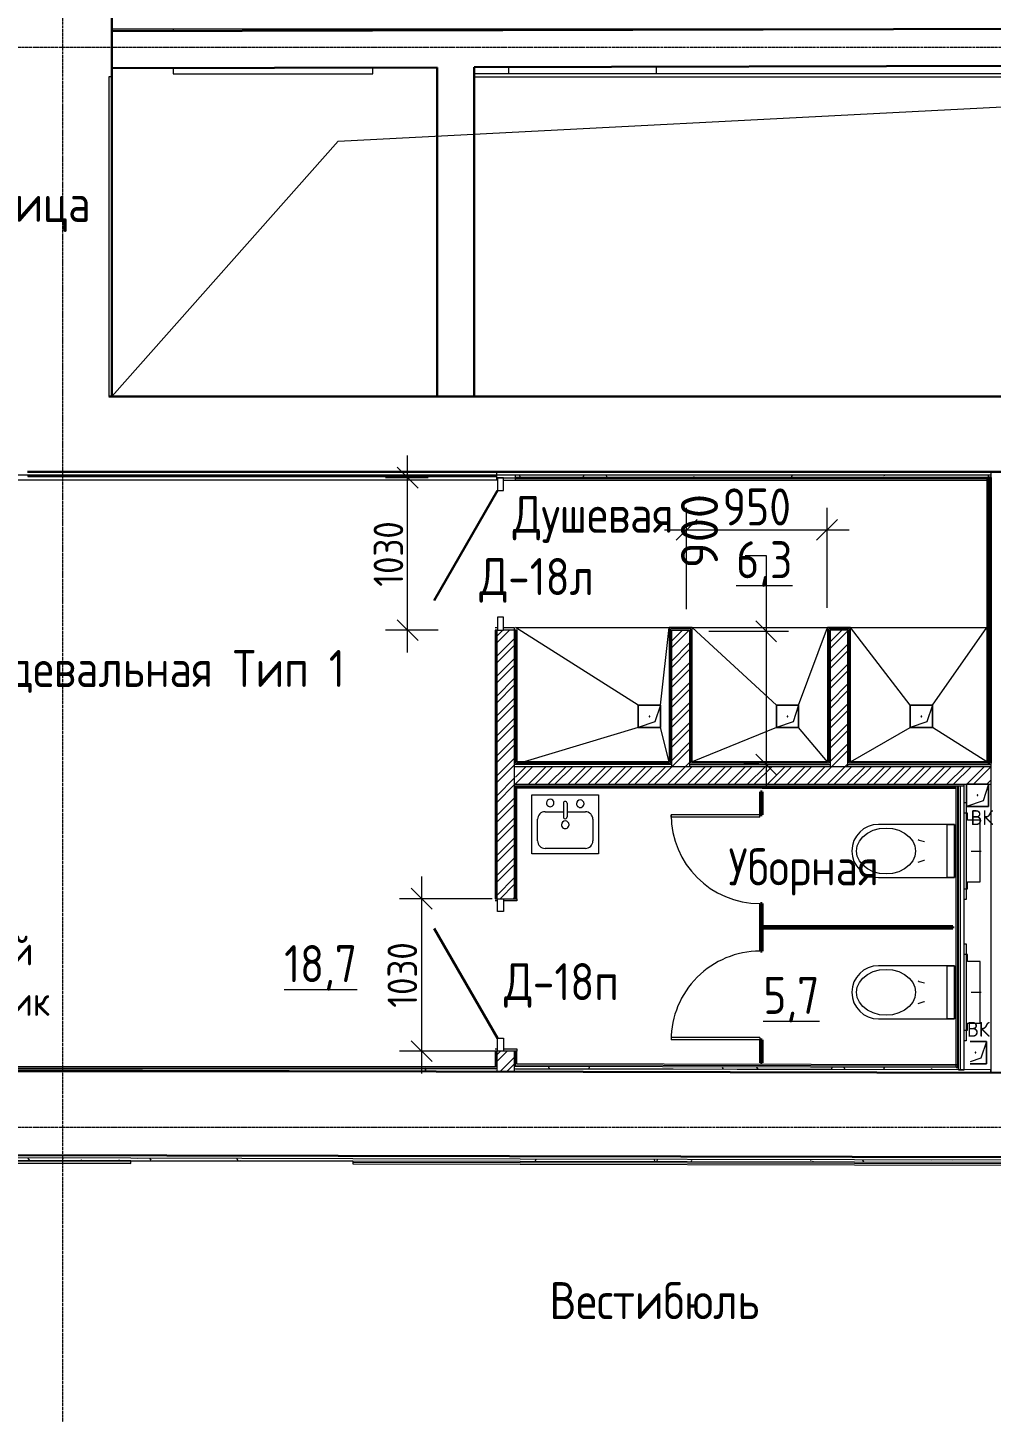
# Model space of a CAD drawing. Header units: millimetres. Extents: x 504091 to 2165846, y 135022 to 442887.
# Drawn here: x 1417963 to 1424475, y 315840 to 325197 of the extents above; entities that cross this region are included whole.
import ezdxf

# ---------------------------------------------------------------- set-up
doc = ezdxf.new("R2010")
doc.units = ezdxf.units.MM
doc.linetypes.add('ADSK_Линия сетки', pattern=[25, 20, -2.5, 0, -2.5])
doc.linetypes.add('осеваяX2', pattern=[4, 2.5, -0.5, 0.5, -0.5])
doc.layers.get('Defpoints').update_dxf_attribs({"color": 255})
for name, color, linetype, lineweight in [('Аннотация', 7, 'Continuous', 9), ('Двери', 7, 'Continuous', 20), ('Двери открывание', 7, 'Continuous', 9), ('Марки дверей', 7, 'Continuous', 20), ('Марки помещений', 7, 'Continuous', 20), ('Обобщенные модели', 7, 'Continuous', 18), ('Оси', 165, 'осеваяX2', 13), ('Перекрытие', 7, 'Continuous', 18), ('размеры', 7, 'Continuous', 9), ('Сантехника', 7, 'Continuous', 18), ('Стены внутренние', 7, 'Continuous', 18), ('Стены несущие', 7, 'Continuous', 30), ('Стены отделка', 7, 'Continuous', 30), ('Стены перегородки', 7, 'Continuous', 30), ('Стены штриховка', 7, 'Continuous', 18)]:
    doc.layers.add(name, color=color, linetype=linetype, lineweight=lineweight)
doc.layers.add('Линии', color=7, linetype='Continuous', lineweight=9, true_color=0x00a600)
doc.styles.add('GOST Common_1', font='GOST_Common.ttf', dxfattribs={"width": 0.9, "height": 250})
doc.styles.add('GOST Common_2', font='GOST_Common.ttf', dxfattribs={"width": 0.9, "height": 200})
doc.styles.add('GOST Common_3', font='GOST_Common.ttf', dxfattribs={"height": 250})
doc.styles.add('GOST Common_4', font='GOST_Common.ttf', dxfattribs={"width": 0.9, "height": 200})
doc.styles.add('GOST Common_5', font='GOST_Common.ttf', dxfattribs={"height": 250})
doc.styles.add('GOST Common_6', font='GOST_Common.ttf', dxfattribs={"width": 0.9, "height": 200})
doc.dimstyles.new('ADSK_Основной_2_5_мм_Округление_до_1_мм', dxfattribs={"dimscale": 304.8, "dimtxt": 251.428749, "dimasz": 0.463911, "dimexe": 0.492126, "dimexo": 0.492126, "dimgap": 0.098425, "dimtad": 1, "dimdec": 0, "dimdsep": 46, "dimtxsty": 'GOST Common_1', "dimblk1": 'OBLIQUE', "dimblk2": 'OBLIQUE', "dimsah": 1, "dimcen": 0.09, "dimdle": 0.492126, "dimazin": 2, "dimtfac": 1, "dimtdec": 4, "dimtix": 1, "dimtmove": 0, "dimatfit": 3, "dimfxl": 0, "dimtvp": 1, "dimtolj": 1, "dimtzin": 0, "dimlwd": 20, "dimlwe": 20, "dimarcsym": 0})
doc.dimstyles.new('ADSK_Основной_2_5_мм_Округление_до_1_мм_1', dxfattribs={"dimscale": 304.8, "dimtxt": 251.428749, "dimasz": 0.463911, "dimexe": 0.492126, "dimexo": 0.492126, "dimgap": 0.098425, "dimtad": 1, "dimdec": 0, "dimdsep": 46, "dimtxsty": 'GOST Common_3', "dimblk1": 'OBLIQUE', "dimblk2": 'OBLIQUE', "dimsah": 1, "dimcen": 0.09, "dimdle": 0.492126, "dimazin": 2, "dimtfac": 1, "dimtdec": 4, "dimtix": 1, "dimtmove": 1, "dimatfit": 3, "dimfxl": 0, "dimtvp": 1, "dimtolj": 1, "dimtzin": 0, "dimlwd": 20, "dimlwe": 20, "dimarcsym": 0})
doc.dimstyles.new('ADSK_Основной_2_мм', dxfattribs={"dimscale": 304.8, "dimtxt": 201.142999, "dimasz": 0.463911, "dimexe": 0.492126, "dimexo": 0.492126, "dimgap": 0.098425, "dimtad": 1, "dimrnd": 0.01, "dimdsep": 46, "dimtxsty": 'GOST Common_4', "dimblk1": 'OBLIQUE', "dimblk2": 'OBLIQUE', "dimsah": 1, "dimcen": 0.09, "dimdle": 0.492126, "dimazin": 2, "dimtfac": 1, "dimtdec": 4, "dimtix": 1, "dimtmove": 0, "dimatfit": 3, "dimfxl": 0, "dimtvp": 1, "dimtolj": 1, "dimtzin": 0, "dimlwd": 20, "dimlwe": 20, "dimarcsym": 0})
pattern_1 = [(0, (1400150.29, 304821.34), (406.4, 101.6), [33.528, -271.272, 33.528, -271.272, -1625.6]), (0, (1400150.29, 304821.34), (406.4, 101.6), [-609.6, 33.528, -576.072, 33.528, -271.272, -711.2]), (0, (1400150.29, 304821.34), (406.4, 101.6), [-1524, 33.528, -169.672, 33.528, -474.472]), (120, (1400302.69, 304872.14), (-291.18818, 301.15272), [33.528, -271.272, 33.528, -271.272, -1625.6]), (120, (1400302.69, 304872.14), (-291.18818, 301.15272), [-609.6, 33.528, -576.072, 33.528, -271.272, -711.2]), (120, (1400302.69, 304872.14), (-291.18818, 301.15272), [-1524, 33.528, -169.672, 33.528, -474.472]), (240, (1400353.49, 305075.34), (-115.21182, -402.75272), [33.528, -271.272, 33.528, -271.272, -1625.6]), (240, (1400353.49, 305075.34), (-115.21182, -402.75272), [-609.6, 33.528, -576.072, 33.528, -271.272, -711.2]), (240, (1400353.49, 305075.34), (-115.21182, -402.75272), [-1524, 33.528, -169.672, 33.528, -474.472])]

# ---------------------------------------------------------------- blocks, each defined once
blk = doc.blocks.new('GM_Отверстие прямоугольное _в плите_ - Отверстие-1400855-План 1-го этажа')
at = {"layer": 'Обобщенные модели'}
for p, q in [((-75, -75), (-75, 75)), ((-75, 75), (75, 75)), ((75, 75), (-75, 75)), ((-75, 75), (-75, -75)), ((-75, -75), (-37.5, 37.5)), ((-37.5, 37.5), (75, 75)), ((75, 75), (75, -75)), ((75, -75), (75, 75)), ((75, -75), (-75, -75)), ((-75, -75), (75, -75))]:
    blk.add_line(p, q, dxfattribs=at)
for start, end in [(360, 180), (180, 360), (60, 165), (300, 360), (195, 270)]:
    blk.add_arc((0, 0), 2.5, start, end, dxfattribs=at)
blk = doc.blocks.new('SND_Унитаз_Jika_Olymp_с_инсталяцией - Унитаз_ выпуск прямой_ установка на пол_693х360х360_ PN30_12_ ХВ резьба HP DN15_ К гл_ кон П DN100-V8-План 1-го этажа')
at = {"layer": 'Сантехника'}
for p, q in [((0, -61.7), (0, 6.3)), ((-255, -85), (-255, -107.5)), ((-208, -85), (-255, -85)), ((-208, 0), (-208, -85)), ((208, 0), (-208, 0)), ((208, -85), (208, 0)), ((255, -85), (208, -85)), ((255, -107.5), (255, -85)), ((-327.5, -94), (327.5, -94)), ((-327.5, -107.5), (-327.5, -94)), ((-180, -174), (-180, -687.1)), ((180, -174), (-180, -174)), ((-180, -174), (180, -174)), ((-180, -224), (-180, -174)), ((-100, -173), (-100, -174)), ((-80, -173), (-100, -173)), ((-80, -173), (-100, -173)), ((-80, -174), (-80, -173)), ((-55, -173), (-55, -174)), ((55, -173), (-55, -173)), ((-53.1, -173), (-55, -173)), ((55, -173), (53.1, -173)), ((55, -174), (55, -173)), ((80, -173), (80, -174)), ((100, -173), (80, -173)), ((100, -173), (80, -173)), ((100, -174), (100, -173)), ((180, -687.1), (180, -174)), ((180, -174), (180, -224)), ((327.5, -94), (327.5, -107.5)), ((180, -224), (-180, -224))]:
    blk.add_line(p, q, dxfattribs=at)
at = {"layer": 'Сантехника', "flags": 128}
for points in [[(0, -836.5), (-34.5, -831.5), (-67.3, -816.7), (-96.6, -792.9), (-121.2, -761.2), (-139.7, -723.3), (-151.1, -681), (-155, -636.5), (-151.1, -592), (-139.7, -549.7), (-121.2, -511.8), (-96.6, -480.1), (-67.3, -456.3), (-34.5, -441.5), (0, -436.5)], [(-61.7, -376.2), (-71.7, -411.6), (-75, -420.3)], [(0, -436.5), (34.5, -441.5), (67.3, -456.3), (96.6, -480.1), (121.2, -511.8), (139.7, -549.7), (151.1, -592), (155, -636.5), (151.1, -681), (139.7, -723.3), (121.2, -761.2), (96.6, -792.9), (67.3, -816.7), (34.5, -831.5), (0, -836.5)], [(75, -420.3), (62.3, -378.9), (61.7, -376.2)]]:
    blk.add_lwpolyline(points, dxfattribs=at)
at = {"layer": 'Сантехника'}
blk.add_arc((0, -687.1), 180, 180, 360, dxfattribs=at)
blk = doc.blocks.new('SND_Унитаз_Jika_Olymp_с_инсталяцией - Унитаз_ выпуск прямой_ установка на пол_693х360х360_ PN30_12_ ХВ резьба HP DN15_ К гл_ кон П DN100-V9-План 1-го этажа')
at = {"layer": 'Сантехника'}
for p, q in [((0, -61.7), (0, 6.3)), ((-255, -85), (-255, -107.5)), ((-208, -85), (-255, -85)), ((-208, 0), (-208, -85)), ((208, 0), (-208, 0)), ((208, -85), (208, 0)), ((255, -85), (208, -85)), ((255, -107.5), (255, -85)), ((-327.5, -94), (327.5, -94)), ((-327.5, -107.5), (-327.5, -94)), ((-180, -174), (-180, -687.1)), ((180, -174), (-180, -174)), ((-180, -174), (180, -174)), ((-180, -224), (-180, -174)), ((-100, -173), (-100, -174)), ((-80, -173), (-100, -173)), ((-80, -173), (-100, -173)), ((-80, -174), (-80, -173)), ((-55, -173), (-55, -174)), ((55, -173), (-55, -173)), ((-53.1, -173), (-55, -173)), ((55, -173), (53.1, -173)), ((55, -174), (55, -173)), ((80, -173), (80, -174)), ((100, -173), (80, -173)), ((100, -173), (80, -173)), ((100, -174), (100, -173)), ((180, -687.1), (180, -174)), ((180, -174), (180, -224)), ((327.5, -94), (327.5, -107.5)), ((180, -224), (-180, -224))]:
    blk.add_line(p, q, dxfattribs=at)
at = {"layer": 'Сантехника', "flags": 128}
for points in [[(0, -836.5), (-34.5, -831.5), (-67.3, -816.7), (-96.6, -792.9), (-121.2, -761.2), (-139.7, -723.3), (-151.1, -681), (-155, -636.5), (-151.1, -592), (-139.7, -549.7), (-121.2, -511.8), (-96.6, -480.1), (-67.3, -456.3), (-34.5, -441.5), (0, -436.5)], [(-61.7, -376.2), (-71.7, -411.6), (-75, -420.3)], [(0, -436.5), (34.5, -441.5), (67.3, -456.3), (96.6, -480.1), (121.2, -511.8), (139.7, -549.7), (151.1, -592), (155, -636.5), (151.1, -681), (139.7, -723.3), (121.2, -761.2), (96.6, -792.9), (67.3, -816.7), (34.5, -831.5), (0, -836.5)], [(75, -420.3), (62.3, -378.9), (61.7, -376.2)]]:
    blk.add_lwpolyline(points, dxfattribs=at)
at = {"layer": 'Сантехника'}
blk.add_arc((0, -687.1), 180, 180, 360, dxfattribs=at)
blk = doc.blocks.new('131_Сантехническая перегородка_Дверь - СД-1-3905251-План 1-го этажа')
at = {"layer": 'Двери'}
for p, q in [((739, 608), (755, 608)), ((739, 8), (739, 608)), ((755, 8), (755, 608)), ((739, 8), (755, 8))]:
    blk.add_line(p, q, dxfattribs=at)
at = {"layer": 'Двери открывание'}
blk.add_arc((755, 8), 600, 90, 180, dxfattribs=at)
at = {"layer": 'Обобщенные модели', "lineweight": 40}
for p, q in [((155, 4), (0, 4)), ((0, 4), (0, -8)), ((155, -8), (155, 4)), ((910, 4), (755, 4)), ((755, 4), (755, -8)), ((910, -8), (910, 4)), ((0, -8), (155, -8)), ((755, -8), (910, -8))]:
    blk.add_line(p, q, dxfattribs=at)
blk = doc.blocks.new('131_Сантехническая перегородка_Дверь - СД-2-3905252-План 1-го этажа')
at = {"layer": 'Двери'}
for p, q in [((171, 608), (155, 608)), ((155, 8), (155, 608)), ((171, 8), (171, 608)), ((171, 8), (155, 8))]:
    blk.add_line(p, q, dxfattribs=at)
at = {"layer": 'Двери открывание'}
blk.add_arc((155, 8), 600, 360, 90, dxfattribs=at)
at = {"layer": 'Обобщенные модели', "lineweight": 40}
for p, q in [((155, 4), (0, 4)), ((0, 4), (0, -8)), ((155, -8), (155, 4)), ((910, 4), (755, 4)), ((755, 4), (755, -8)), ((910, -8), (910, 4)), ((0, -8), (155, -8)), ((755, -8), (910, -8))]:
    blk.add_line(p, q, dxfattribs=at)
blk = doc.blocks.new('131_Сантехническая перегородка - СП-4-3858331-План 1-го этажа')
at = {"layer": 'Обобщенные модели', "lineweight": 40}
for p, q in [((1300, 8), (0, 8)), ((0, 8), (0, -4)), ((1300, -4), (1300, 8)), ((0, -4), (1300, -4))]:
    blk.add_line(p, q, dxfattribs=at)
blk = doc.blocks.new('АС_Дверь_Однопольная_Алюминиевая - 1030х2200 алюм ост с мат_плёнкой Д18п-V10-План 1-го этажа')
at = {"layer": 'Двери'}
for p, q in [((-390, -17.5), (-303, -17.5)), ((-390, -57.5), (-390, -17.5)), ((-303, -57.5), (-390, -57.5)), ((-303, -17.5), (-303, -57.5)), ((553, -17.5), (640, -17.5)), ((553, -57.5), (553, -17.5)), ((640, -57.5), (553, -57.5)), ((640, -17.5), (640, -57.5))]:
    blk.add_line(p, q, dxfattribs=at)
at = {"layer": 'Двери', "lineweight": 30}
blk.add_line((553, -57.5), (-188.3, -485.5), dxfattribs=at)
blk = doc.blocks.new('АС_Дверь_Однопольная_Алюминиевая - 1030х2200 алюм ост с мат_плёнкой Д18л-V11-План 1-го этажа')
at = {"layer": 'Двери'}
for p, q in [((-303, -17.5), (-390, -17.5)), ((-390, -17.5), (-390, -57.5)), ((-390, -57.5), (-303, -57.5)), ((-303, -57.5), (-303, -17.5)), ((640, -17.5), (553, -17.5)), ((553, -17.5), (553, -57.5)), ((553, -57.5), (640, -57.5)), ((640, -57.5), (640, -17.5))]:
    blk.add_line(p, q, dxfattribs=at)
at = {"layer": 'Двери', "lineweight": 30}
blk.add_line((-303, -57.5), (438.3, -485.5), dxfattribs=at)
blk = doc.blocks.new('GM_Отверстие прямоугольное _в плите_ - Отверстие-V17-План 1-го этажа')
at = {"layer": 'Обобщенные модели'}
for p, q in [((-75, -75), (-75, 75)), ((-75, 75), (36.4, 75)), ((36.4, 75), (-75, 75)), ((-75, 75), (-75, -75)), ((-75, -75), (-37.5, 37.5)), ((-37.5, 37.5), (36.4, 62.1)), ((36.4, -75), (-75, -75)), ((-75, -75), (36.4, -75))]:
    blk.add_line(p, q, dxfattribs=at)
for start, end in [(360, 180), (180, 360), (60, 165), (300, 360), (195, 270)]:
    blk.add_arc((0, 0), 2.5, start, end, dxfattribs=at)
blk = doc.blocks.new('Sink - Kitchen _11_ - 450 x 400mm-659845-План 1-го этажа')
at = {"layer": 'Сантехника'}
for p, q in [((-209.3, 197.7), (240.7, 197.7)), ((-209.3, -202.3), (-209.3, 197.7)), ((-209.3, -202.3), (-209.3, 197.7)), ((-209.3, 197.7), (240.7, 197.7)), ((240.7, 197.7), (240.7, -202.3)), ((240.7, 197.7), (240.7, -202.3)), ((-171.2, -37.2), (-171.2, 108.8)), ((-120.4, 159.6), (151.8, 159.6)), ((202.6, 108.8), (202.6, -37.2)), ((3, -88), (-120.4, -88)), ((3, -145.2), (3, -53.1)), ((28.4, -145.2), (28.4, -53.1)), ((151.8, -88), (28.4, -88)), ((240.7, -202.3), (-209.3, -202.3)), ((240.7, -202.3), (-209.3, -202.3))]:
    blk.add_line(p, q, dxfattribs=at)
for centre, radius, start, end in [((-120.4, 108.8), 50.8, 90, 180), ((151.8, 108.8), 50.8, 360, 90), ((15.7, 0), 25.4, 360, 180), ((15.7, 0), 25.4, 180, 0), ((-120.4, -37.2), 50.8, 180, 270), ((15.7, -53.1), 12.7, 360, 180), ((151.8, -37.2), 50.8, 270, 0), ((-85.9, -142.1), 25.4, 360, 180), ((-85.9, -142.1), 25.4, 180, 0), ((15.7, -145.2), 12.7, 180, 0), ((117.3, -147.3), 25.4, 360, 180), ((117.3, -147.3), 25.4, 180, 0)]:
    blk.add_arc(centre, radius, start, end, dxfattribs=at)
blk = doc.blocks.new('_Oblique')
at = {"color": 0, "linetype": 'ByBlock', "lineweight": -2}
blk.add_line((-0.5, -0.5), (0.5, 0.5), dxfattribs=at)
blk = doc.blocks.new('*D2741')
at = {"layer": 'Defpoints', "color": 0, "lineweight": 20, "transparency": 16777216}
for p in [(1420531.1, 322155.8), (1420819.5, 322155.8), (1420887.3, 321125.8)]:
    blk.add_point(p, dxfattribs=at)
at = {"layer": 'размеры', "color": 0, "transparency": 16777216}
for p, q in [((1420531.1, 320975.8), (1420531.1, 322305.8)), ((1420669.5, 322155.8), (1420381.1, 322155.8)), ((1420737.3, 321125.8), (1420381.1, 321125.8))]:
    blk.add_line(p, q, dxfattribs=at)
at = {"layer": 'размеры', "color": 0, "transparency": 16777216, "xscale": 141.4, "yscale": 141.4, "zscale": 141.4}
for p, rotation in [((1420531.1, 322155.8), 90), ((1420531.1, 321125.8), 270)]:
    blk.add_blockref('_Oblique', p, dxfattribs=dict(at, rotation=rotation))
at = {"layer": 'размеры', "color": 0, "lineweight": 20, "transparency": 16777216, "insert": (1420401.1, 321640.8), "char_height": 200, "width": 560.473, "attachment_point": 5, "rotation": 90, "style": 'GOST Common_4'}
blk.add_mtext('\\A1;1030', dxfattribs=at)
blk = doc.blocks.new('*D2742')
at = {"layer": 'Defpoints', "color": 0, "lineweight": 20, "transparency": 16777216}
for p in [(1421251.2, 319310.8), (1420625.2, 318280.8), (1421322.6, 318280.8)]:
    blk.add_point(p, dxfattribs=at)
at = {"layer": 'размеры', "color": 0, "transparency": 16777216}
for p, q in [((1420625.2, 319460.8), (1420625.2, 318130.8)), ((1421101.2, 319310.8), (1420475.2, 319310.8)), ((1421172.6, 318280.8), (1420475.2, 318280.8))]:
    blk.add_line(p, q, dxfattribs=at)
at = {"layer": 'размеры', "color": 0, "transparency": 16777216, "xscale": 141.4, "yscale": 141.4, "zscale": 141.4}
for p, rotation in [((1420625.2, 319310.8), 90), ((1420625.2, 318280.8), 270)]:
    blk.add_blockref('_Oblique', p, dxfattribs=dict(at, rotation=rotation))
at = {"layer": 'размеры', "color": 0, "lineweight": 20, "transparency": 16777216, "insert": (1420495.2, 318795.8), "char_height": 200, "width": 560.473, "attachment_point": 5, "rotation": 90, "style": 'GOST Common_4'}
blk.add_mtext('\\A1;1030', dxfattribs=at)
blk = doc.blocks.new('*D2763')
at = {"layer": 'Defpoints', "color": 0, "lineweight": 20, "transparency": 16777216}
for p in [(1422415.8, 321118.3), (1422953.7, 320218.3), (1423053.7, 320218.3)]:
    blk.add_point(p, dxfattribs=at)
at = {"layer": 'размеры', "color": 0, "transparency": 16777216}
for p, q in [((1422812.3, 321631.3), (1422953.7, 321631.3)), ((1422953.7, 321631.3), (1422953.7, 321118.3)), ((1422953.7, 321268.3), (1422953.7, 320068.3)), ((1422565.8, 321118.3), (1423103.7, 321118.3)), ((1422903.7, 320218.3), (1422803.7, 320218.3))]:
    blk.add_line(p, q, dxfattribs=at)
at = {"layer": 'размеры', "color": 0, "transparency": 16777216, "xscale": 141.4, "yscale": 141.4, "zscale": 141.4}
for p, rotation in [((1422953.7, 321118.3), 90), ((1422953.7, 320218.3), 270)]:
    blk.add_blockref('_Oblique', p, dxfattribs=dict(at, rotation=rotation))
at = {"layer": 'размеры', "color": 0, "lineweight": 20, "transparency": 16777216, "insert": (1422378.2, 321544.1), "char_height": 250, "width": 567.632, "attachment_point": 1, "rotation": 90, "line_spacing_factor": 1.022761, "style": 'GOST Common_3'}
blk.add_mtext('\\A1;900', dxfattribs=at)
blk = doc.blocks.new('*D2701')
at = {"layer": 'Defpoints', "color": 0, "lineweight": 20, "transparency": 16777216}
for p in [(1423365.8, 321803.8), (1422415.8, 321118.3), (1423365.8, 321126.8)]:
    blk.add_point(p, dxfattribs=at)
at = {"layer": 'размеры', "color": 0, "transparency": 16777216}
for p, q in [((1422415.8, 321268.3), (1422415.8, 321953.8)), ((1423365.8, 321276.8), (1423365.8, 321953.8)), ((1422265.8, 321803.8), (1423515.8, 321803.8))]:
    blk.add_line(p, q, dxfattribs=at)
at = {"layer": 'размеры', "color": 0, "transparency": 16777216, "xscale": 141.4, "yscale": 141.4, "zscale": 141.4, "rotation": 180}
blk.add_blockref('_Oblique', (1422415.8, 321803.8), dxfattribs=at)
at = {"layer": 'размеры', "color": 0, "transparency": 16777216, "xscale": 141.4, "yscale": 141.4, "zscale": 141.4}
blk.add_blockref('_Oblique', (1423365.8, 321803.8), dxfattribs=at)
at = {"layer": 'размеры', "color": 0, "lineweight": 20, "transparency": 16777216, "insert": (1422890.8, 321958.8), "char_height": 250, "width": 567.632, "attachment_point": 5, "style": 'GOST Common_1'}
blk.add_mtext('\\A1;950', dxfattribs=at)

msp = doc.modelspace()

# ---------------------------------------------------------------- hatches: boundary and pattern name
at = {"layer": 'Стены внутренние', "lineweight": 9}
h = msp.add_hatch(dxfattribs=at)
h.set_pattern_fill('FP_12', color=256, style=0, pattern_type=2)
h.set_pattern_definition(pattern_1)
h.paths.add_polyline_path([(1421913.8754, 322160.7951), (1424455.2939, 322160.7951), (1424455.2939, 322175.7951), (1421262.9993, 322175.7951), (1421262.9993, 322160.7951), (1421271.9993, 322160.7951)])
h = msp.add_hatch(dxfattribs=at)
h.set_pattern_fill('FP_12', color=256, style=0, pattern_type=2)
h.set_pattern_definition(pattern_1)
h.paths.add_polyline_path([(1424252.9262, 318155.9035), (1424252.9567, 318170.9035), (1421258.8877, 318176.9941), (1421258.8572, 318161.9941), (1424237.7939, 318155.9343)])
h = msp.add_hatch(dxfattribs=at)
h.set_pattern_fill('FP_12', color=256, style=0, pattern_type=2)
h.set_pattern_definition(pattern_1)
h.paths.add_polyline_path([(1418660.009, 317542.2794), (1418660.009, 317557.2794), (1416161.3921, 317562.3622), (1416161.4327, 317547.3621), (1417691.5315, 317544.2495)])
h.paths.add_polyline_path([(1414461.3651, 317550.8204), (1414461.2484, 317565.8207), (1414260.5346, 317565.8204), (1414260.5354, 317551.2289), (1414461.2484, 317550.8206)])
h = msp.add_hatch(dxfattribs=at)
h.set_pattern_fill('FP_12', color=256, style=0, pattern_type=2)
h.set_pattern_definition(pattern_1)
h.paths.add_polyline_path([(1420159.9876, 317539.2281), (1420160.0059, 317539.2281), (1420160.0059, 317554.2281), (1418660.0395, 317557.2794), (1418660.0395, 317542.2794), (1419802.7034, 317539.955)])
h = msp.add_hatch(dxfattribs=at)
h.set_pattern_fill('FP_12', color=256, style=0, pattern_type=2)
h.set_pattern_definition(pattern_1)
h.paths.add_polyline_path([(1429000.2842, 317521.2451), (1429000.3147, 317536.245), (1423169.5381, 317548.1061), (1420160.0239, 317548.1061), (1420160.0059, 317539.2281), (1428247.3912, 317522.7766)])
h.paths.add_polyline_path([(1420160.0239, 317548.1061), (1423168.5381, 317548.1081), (1420160.0364, 317554.2281)])
at = {"layer": 'Стены штриховка'}
h = msp.add_hatch(dxfattribs=at)
h.set_pattern_fill('ANSI32', color=256, scale=10)
h.set_pattern_definition([(45, (1368096.43, 304821.34), (-67.35192, 67.35192), []), (45, (1368141.33, 304821.34), (-67.35192, 67.35192), [])])
h.paths.add_polyline_path([(1422435.7939, 321126.8486), (1422315.7939, 321126.8486), (1422315.7939, 320205.2951), (1422435.7939, 320205.2951)])
h.paths.add_polyline_path([(1423505.7939, 321126.8486), (1423385.7939, 321126.8486), (1423385.7939, 320205.2951), (1423425.7939, 320205.2951), (1423505.7939, 320205.2951)])
h.paths.add_polyline_path([(1421253.9993, 321125.7951), (1421133.9993, 321125.7951), (1421133.9993, 319310.7951), (1421178.9993, 319310.7951), (1421253.9993, 319310.7951), (1421253.9993, 320068.2951)])
h.paths.add_polyline_path([(1421253.9993, 318280.7951), (1421133.9993, 318280.7951), (1421133.9993, 318142.2481), (1421253.9993, 318142.004)])
h.paths.add_polyline_path([(1424472.7939, 320205.2951), (1423425.7939, 320205.2951), (1422375.7939, 320205.2951), (1421258.9993, 320205.2951), (1421258.9993, 320085.2951), (1424472.7939, 320085.2951)])
h.paths.add_polyline_path([(1427800.2939, 320205.2951), (1426682.7939, 320205.2951), (1425632.7939, 320205.2951), (1424592.7939, 320205.2951), (1424592.7939, 320085.2951), (1427800.2939, 320085.2951)])
h.paths.add_polyline_path([(1425712.7939, 321126.8486), (1425592.7939, 321126.8486), (1425592.7939, 320205.2951), (1425632.7939, 320205.2951), (1425712.7939, 320205.2951)])
h.paths.add_polyline_path([(1426762.7939, 321126.8486), (1426642.7939, 321126.8486), (1426642.7939, 320205.2951), (1426682.7939, 320205.2951), (1426762.7939, 320205.2951)])
h.paths.add_polyline_path([(1427800.2939, 320205.2951), (1427800.2939, 320081.2951), (1427800.2939, 319456.6989), (1427920.2939, 319456.6989), (1427920.2939, 321125.7951), (1427919.3956, 321144.8486), (1427875.2939, 321144.8486), (1427800.2939, 321144.8486)])
h.paths.add_polyline_path([(1427800.2939, 318128.6874), (1427920.2939, 318128.4433), (1427920.2939, 318426.6989), (1427875.2939, 318426.6989), (1427800.2939, 318426.6989)])

# ---------------------------------------------------------------- linework, layer by layer
at = {"layer": 'Линии', "color": 8, "true_color": 0x6e6e6e}
for p, q in [((1420060.7538, 324431.3441), (1430385.2939, 324962.6621)), ((1418532.6907, 322705.7951), (1420060.7538, 324431.3441))]:
    msp.add_line(p, q, dxfattribs=at)
at = {"layer": 'Оси', "linetype": 'ADSK_Линия сетки'}
for p, q in [((1418199.8592, 300469.847), (1418199.8592, 349044.3426)), ((1390035.5654, 325066.3441), (1456265.2939, 325066.3441)), ((1390035.5654, 317766.3441), (1456265.2939, 317766.3441))]:
    msp.add_line(p, q, dxfattribs=at)
at = {"layer": 'Перекрытие'}
for p, q in [((1418946.6114, 325189.7953), (1418946.6114, 325174.6938)), ((1420296.6114, 325177.9818), (1420296.6114, 325189.7953)), ((1421211.6114, 325189.7953), (1421211.6114, 325180.2104)), ((1422211.6114, 325182.6459), (1422211.6114, 325189.7953)), ((1418946.6114, 324924.8425), (1418946.6114, 324884.7953)), ((1418946.6114, 324884.7953), (1420296.6114, 324884.7953)), ((1420296.6114, 324884.7953), (1420296.6114, 324928.0174)), ((1421211.6114, 324930.2096), (1421211.6114, 324884.7953)), ((1422211.6114, 324884.7953), (1422211.6114, 324932.6452)), ((1421138.9993, 322140.7951), (1416491.0027, 322140.7951)), ((1421178.9993, 322140.7951), (1421262.9993, 322140.7951)), ((1421138.9993, 321140.7951), (1421121.9993, 321140.7951)), ((1421253.9993, 321140.7951), (1421178.9993, 321140.7951)), ((1421253.9993, 321125.7951), (1421253.9993, 321140.7951)), ((1422089.9477, 320618.2951), (1421258.9993, 321144.8486)), ((1421258.9993, 321144.8486), (1422297.7939, 321144.8486)), ((1422239.9477, 320618.2951), (1422297.7939, 321144.8486)), ((1423022.7939, 320618.2951), (1422453.7939, 321144.8486)), ((1422453.7939, 321144.8486), (1423367.7939, 321144.8486)), ((1423172.7939, 320618.2951), (1423367.7939, 321144.8486)), ((1423483.7939, 321144.8486), (1424445.7939, 321144.8486)), ((1423927.5708, 320618.2951), (1423523.7939, 321144.8486)), ((1424077.5708, 320618.2951), (1424445.7939, 321144.8486)), ((1422089.9477, 320468.2951), (1421318.8275, 320236.2951)), ((1422297.7939, 320236.2951), (1422239.9477, 320468.2951)), ((1423022.7939, 320468.2951), (1422453.7939, 320236.2951)), ((1423367.8251, 320236.2951), (1423172.7939, 320468.2951)), ((1423523.7939, 320236.2951), (1423927.5708, 320468.2951)), ((1424445.7939, 320236.2951), (1424077.5708, 320468.2951)), ((1421138.9993, 319295.7951), (1421121.9993, 319295.7951)), ((1421268.9993, 319295.7951), (1421178.9993, 319295.7951)), ((1421268.9993, 319310.7951), (1421268.9993, 319295.7951)), ((1421121.9993, 318295.7951), (1421138.9993, 318295.7951)), ((1421178.9993, 318295.7951), (1421268.9993, 318295.7951)), ((1421268.9993, 318295.7951), (1421268.9993, 318280.7951))]:
    msp.add_line(p, q, dxfattribs=at)
at = {"layer": 'Стены несущие'}
for p, q in [((1418532.6907, 326793.9095), (1418532.6907, 324923.8691)), ((1425147.0478, 325189.7953), (1418532.6907, 325173.6857)), ((1418532.6907, 324923.685), (1420729.8601, 324929.0363)), ((1418532.6907, 322705.7951), (1418532.6907, 324923.685)), ((1420729.8601, 324929.0363), (1420729.8601, 322705.7951)), ((1420979.8601, 324929.6452), (1425982.7939, 324941.8301)), ((1420979.8601, 322705.7951), (1420979.8601, 324929.6452)), ((1430385.2939, 322705.7951), (1418512.6907, 322705.7951)), ((1417962.6907, 322195.7951), (1430895.2939, 322195.7951)), ((1424472.7939, 322158.2951), (1424457.7939, 322158.2951)), ((1424457.7939, 322158.2951), (1424457.7939, 320218.2951)), ((1424472.7939, 320227.2951), (1424472.7939, 322158.2951)), ((1433001.5066, 318118.107), (1416161.2448, 318152.3637)), ((1416161.4327, 317582.3622), (1433000.3471, 317548.1081))]:
    msp.add_line(p, q, dxfattribs=at)
at = {"layer": 'Стены отделка', "lineweight": 9}
for p, q in [((1418532.6907, 325189.7953), (1425147.0478, 325189.7953)), ((1424697.4354, 324884.7953), (1420979.8601, 324884.7953)), ((1418512.6907, 324864.7953), (1418512.6907, 322705.7951)), ((1418532.6907, 324864.7953), (1418512.6907, 324864.7953)), ((1420979.8601, 324864.7953), (1424697.4354, 324864.7953)), ((1416485.0027, 322175.7951), (1424472.7939, 322175.7951)), ((1417963.9993, 322175.7951), (1417963.9993, 322163.7951)), ((1421257.9993, 322175.7951), (1421257.9993, 322140.7951)), ((1424455.2939, 322140.7951), (1424455.2939, 322175.7951)), ((1417963.9993, 322163.7951), (1421133.9993, 322163.7951)), ((1421133.9993, 322155.7951), (1421257.9993, 322155.7951)), ((1421262.9993, 322140.7951), (1424455.2939, 322140.7951)), ((1424457.7939, 322158.2951), (1424445.7939, 322158.2951)), ((1424445.7939, 322158.2951), (1424445.7939, 320236.2951)), ((1422453.7939, 321144.8486), (1422297.7939, 321144.8486)), ((1422297.7939, 321144.8486), (1422297.7939, 320236.2951)), ((1422453.7939, 320236.2951), (1422453.7939, 321144.8486)), ((1423523.7939, 321144.8486), (1423367.7939, 321144.8486)), ((1423367.7939, 321144.8486), (1423367.7939, 320236.2951)), ((1423523.7939, 320236.2951), (1423523.7939, 321144.8486)), ((1421138.9993, 321125.7951), (1421121.9993, 321125.7951)), ((1421121.9993, 321125.7951), (1421121.9993, 319310.7951)), ((1421271.9993, 321125.7951), (1421178.9993, 321125.7951)), ((1422315.7939, 321126.8486), (1422435.7939, 321126.8486)), ((1422315.7939, 320205.2951), (1422315.7939, 321126.8486)), ((1422435.7939, 321126.8486), (1422435.7939, 320205.2951)), ((1423385.7939, 321126.8486), (1423385.7939, 320205.2951)), ((1423505.7939, 321126.8486), (1423385.7939, 321126.8486)), ((1423505.7939, 320205.2951), (1423505.7939, 321126.8486)), ((1422315.7939, 320218.2951), (1421253.9993, 320218.2951)), ((1422297.7939, 320236.2951), (1421271.9993, 320236.2951)), ((1422435.7939, 320218.2951), (1423385.7939, 320218.2951)), ((1423367.7939, 320236.2951), (1422453.7939, 320236.2951)), ((1423505.7939, 320218.2951), (1424472.7939, 320218.2951)), ((1424457.7939, 320236.2951), (1423523.7939, 320236.2951)), ((1424292.7939, 320072.2951), (1421253.9993, 320072.2951)), ((1421268.9993, 319310.7951), (1421268.9993, 320060.2951)), ((1421268.9993, 320060.2951), (1422927.7939, 320060.2951)), ((1422927.7939, 320072.2951), (1422927.7939, 320057.2951)), ((1422927.7939, 320057.2951), (1424237.7939, 320057.2951)), ((1424237.7939, 318170.9038), (1424237.7939, 320068.2951)), ((1424252.7939, 318155.8224), (1424252.7939, 320068.2951)), ((1424292.7939, 318155.8224), (1424292.7939, 320085.2951)), ((1421121.9993, 319310.7951), (1421138.9993, 319310.7951)), ((1421178.9993, 319310.7951), (1421268.9993, 319310.7951)), ((1421138.9993, 318280.7951), (1421121.9993, 318280.7951)), ((1421121.9993, 318280.7951), (1421121.9993, 318174.2769)), ((1421268.9993, 318280.7951), (1421178.9993, 318280.7951)), ((1421268.9993, 318194.9735), (1421268.9993, 318280.7951)), ((1420651.7427, 318163.229), (1416479.0027, 318160.5926)), ((1416479.0027, 318140.5925), (1420651.7553, 318143.229)), ((1416485.0005, 318163.9837), (1421127.997, 318162.2747)), ((1421121.9993, 318174.2769), (1416485.0049, 318175.9837)), ((1420651.7553, 318143.229), (1420651.7427, 318163.229)), ((1420651.796, 318163.229), (1420651.7553, 318143.229)), ((1421133.9993, 318162.2481), (1420651.796, 318163.229)), ((1424471.7881, 318155.4583), (1421253.9993, 318162.004)), ((1421258.8572, 318161.9941), (1424252.9262, 318155.9035)), ((1424252.9934, 318188.9035), (1421268.9993, 318194.9735)), ((1424237.7939, 318170.9038), (1424252.7939, 318170.9038)), ((1424252.7939, 318155.8224), (1424292.7939, 318155.8224)), ((1424252.9262, 318155.9035), (1424252.9934, 318188.9035)), ((1424471.7474, 318135.4583), (1424471.7881, 318155.4583)), ((1416161.3209, 317527.3623), (1418659.9683, 317522.2795)), ((1418659.9683, 317522.2795), (1418660.0049, 317540.2794)), ((1418660.0049, 317540.2794), (1420160.0018, 317537.2281)), ((1420160.0364, 317554.2281), (1418660.0395, 317557.2794)), ((1420160.0018, 317537.2281), (1420159.9652, 317519.2282)), ((1420159.9652, 317519.2282), (1429000.2435, 317501.2451)), ((1420160.0364, 317554.2281), (1420160.0364, 317554.2281)), ((1430500.3116, 317533.1937), (1420160.0364, 317554.2281))]:
    msp.add_line(p, q, dxfattribs=at)
at = {"layer": 'Стены перегородки', "lineweight": 18}
for p, q in [((1424472.7939, 322195.7951), (1424472.7939, 318135.4562)), ((1424472.7939, 318135.4562), (1424592.7939, 318135.4562))]:
    msp.add_line(p, q, dxfattribs=at)
at = {"layer": 'Стены штриховка'}
for p, q in [((1418532.6907, 324923.8691), (1418532.6907, 324923.685)), ((1417963.9993, 322165.7951), (1421133.9993, 322165.7951)), ((1421133.9993, 322140.7951), (1421133.9993, 322195.7951)), ((1421257.9993, 322160.7951), (1424455.2939, 322160.7951)), ((1421257.9993, 322151.7951), (1424455.2939, 322151.7951)), ((1424451.7939, 322158.2951), (1424451.7939, 320236.2951)), ((1422444.7939, 321135.8486), (1422306.7939, 321135.8486)), ((1422306.7939, 321135.8486), (1422306.7939, 320227.2951)), ((1422444.7939, 320227.2951), (1422444.7939, 321135.8486)), ((1423514.7939, 321135.8486), (1423376.7939, 321135.8486)), ((1423376.7939, 321135.8486), (1423376.7939, 320227.2951)), ((1423514.7939, 320227.2951), (1423514.7939, 321135.8486)), ((1421123.9993, 321125.7951), (1421123.9993, 319310.7951)), ((1421133.9993, 321125.7951), (1421133.9993, 319310.7951)), ((1421253.9993, 320068.2951), (1421253.9993, 321125.7951)), ((1421262.9993, 320227.2951), (1421262.9993, 321125.7951)), ((1421271.9993, 320236.2951), (1421271.9993, 321125.7951)), ((1421253.9993, 320205.2951), (1422375.7939, 320205.2951)), ((1422306.7939, 320227.2951), (1421262.9993, 320227.2951)), ((1422375.7939, 320205.2951), (1423425.7939, 320205.2951)), ((1423376.7939, 320227.2951), (1422444.7939, 320227.2951)), ((1423425.7939, 320205.2951), (1424472.7939, 320205.2951)), ((1424457.7939, 320227.2951), (1423514.7939, 320227.2951)), ((1421253.9993, 320085.2951), (1424472.7939, 320085.2951)), ((1421253.9993, 319310.7951), (1421253.9993, 320068.2951)), ((1421259.9993, 319310.7951), (1421259.9993, 320066.2951)), ((1421259.9993, 320066.2951), (1422927.7939, 320066.2951)), ((1422927.7939, 320066.2951), (1424237.7939, 320066.2951)), ((1424246.7939, 320068.2951), (1424246.7939, 318170.9038)), ((1424265.7939, 320068.2951), (1424265.7939, 318155.8224)), ((1421123.9993, 318280.7951), (1421123.9993, 318172.2761)), ((1421133.9993, 318280.7951), (1421133.9993, 318142.2481)), ((1421253.9993, 318142.004), (1421253.9993, 318280.7951)), ((1421259.9993, 318176.9918), (1421259.9993, 318280.7951)), ((1421123.9993, 318172.2761), (1416485.0041, 318173.9837)), ((1424252.9567, 318170.9035), (1421253.9993, 318177.004)), ((1424252.975, 318179.9035), (1421259.9993, 318185.9918)), ((1416161.3432, 317538.3623), (1418659.9907, 317533.2795)), ((1416161.3615, 317547.3622), (1418660.009, 317542.2794)), ((1418660.0395, 317557.2794), (1416161.3921, 317562.3622)), ((1418660.0049, 317540.2794), (1418660.009, 317542.2794)), ((1418660.009, 317542.2794), (1420160.0059, 317539.2281)), ((1418660.009, 317542.2794), (1418660.009, 317542.2794)), ((1420159.9876, 317530.2281), (1429000.2659, 317512.2451)), ((1420160.0059, 317539.2281), (1420160.0018, 317537.2281)), ((1420160.0059, 317539.2281), (1420160.0059, 317539.2281)), ((1420160.0059, 317539.2281), (1429000.2842, 317521.2451))]:
    msp.add_line(p, q, dxfattribs=at)

# ---------------------------------------------------------------- block references
at = {"layer": 'Двери', "rotation": 270}
for name, p in [('АС_Дверь_Однопольная_Алюминиевая - 1030х2200 алюм ост с мат_плёнкой Д18л-V11-План 1-го этажа', (1421196.4993, 321765.7951)), ('АС_Дверь_Однопольная_Алюминиевая - 1030х2200 алюм ост с мат_плёнкой Д18п-V10-План 1-го этажа', (1421196.4993, 318920.7951))]:
    msp.add_blockref(name, p, dxfattribs=at)
at = {"layer": 'Обобщенные модели'}
for name, p, rotation in [('GM_Отверстие прямоугольное _в плите_ - Отверстие-1400855-План 1-го этажа', (1422164.9477, 320543.2951), 180), ('GM_Отверстие прямоугольное _в плите_ - Отверстие-1400855-План 1-го этажа', (1423097.7939, 320543.2951), 180), ('GM_Отверстие прямоугольное _в плите_ - Отверстие-1400855-План 1-го этажа', (1424002.5708, 320543.2951), 180), ('131_Сантехническая перегородка_Дверь - СД-1-3905251-План 1-го этажа', (1422919.8033, 319123.7951), 89.99999999997657), ('GM_Отверстие прямоугольное _в плите_ - Отверстие-1400855-План 1-го этажа', (1424382.2135, 320010.2951), 180), ('131_Сантехническая перегородка_Дверь - СД-2-3905252-План 1-го этажа', (1422919.7939, 318201.7951), 89.99999999997657), ('GM_Отверстие прямоугольное _в плите_ - Отверстие-V17-План 1-го этажа', (1424367.7939, 318271.3441), 180)]:
    msp.add_blockref(name, p, dxfattribs=dict(at, rotation=rotation))
msp.add_blockref('131_Сантехническая перегородка - СП-4-3858331-План 1-го этажа', (1422915.8033, 319115.7951), dxfattribs=at)
at = {"layer": 'Сантехника'}
for name, p, rotation in [('Sink - Kitchen _11_ - 450 x 400mm-659845-План 1-го этажа', (1421611.7592, 319811.0508), 180), ('SND_Унитаз_Jika_Olymp_с_инсталяцией - Унитаз_ выпуск прямой_ установка на пол_693х360х360_ PN30_12_ ХВ резьба HP DN15_ К гл_ кон П DN100-V8-План 1-го этажа', (1424400.2939, 319633.6032), 270.0000000000002), ('SND_Унитаз_Jika_Olymp_с_инсталяцией - Унитаз_ выпуск прямой_ установка на пол_693х360х360_ PN30_12_ ХВ резьба HP DN15_ К гл_ кон П DN100-V9-План 1-го этажа', (1424400.2939, 318678.6032), 270.0000000000002)]:
    msp.add_blockref(name, p, dxfattribs=dict(at, rotation=rotation))

# ---------------------------------------------------------------- texts
at = {"layer": 'Аннотация', "color": 251, "lineweight": 9, "true_color": 0x4b4b4b, "char_height": 100, "width": 156.348, "attachment_point": 1, "line_spacing_factor": 1.022766, "style": 'GOST Common_5'}
for insert in [(1424334.752, 319909.6074), (1424311.1599, 318478.727)]:
    msp.add_mtext('\\pt360,720,1080,1440,1800,2160,2520,2880,3240,3600,3960,4320,4680,5040,5400,5760,6120,6480,6840,7200,7560,7920,8280,8640,9000,9360,9720,10080,10440,10800,11160,11520;ВК', dxfattribs=dict(at, insert=insert))
at = {"layer": 'Аннотация', "lineweight": 9, "insert": (1416957.7142, 319060.5326), "char_height": 200, "width": 1571.4, "attachment_point": 1, "line_spacing_factor": 1.022766, "style": 'GOST Common_6'}
msp.add_mtext('\\pt360,720,1080,1440,1800,2160,2520,2880,3240,3600,3960,4320,4680,5040,5400,5760,6120,6480,6840,7200,7560,7920,8280,8640,9000,9360,9720,10080,10440,10800,11160,11520;Питьевой фонтанчик', dxfattribs=at)
at = {"layer": 'Марки дверей', "lineweight": 9, "char_height": 250, "width": 803.7, "attachment_point": 5, "line_spacing_factor": 1.022766, "style": 'GOST Common_2'}
for s, insert in [('\\pt450,900,1350,1800,2250,2700,3150,3600,4050,4500,4950,5400,5850,6300,6750,7200,7650,8100,8550,9000,9450,9900,10350,10800,11250,11700,12150,12600,13050,13500,13950,14400;Д-18л', (1421402.6672, 321462.3562)), ('\\pt450,900,1350,1800,2250,2700,3150,3600,4050,4500,4950,5400,5850,6300,6750,7200,7650,8100,8550,9000,9450,9900,10350,10800,11250,11700,12150,12600,13050,13500,13950,14400;Д-18п', (1421570.7445, 318724.9388))]:
    msp.add_mtext(s, dxfattribs=dict(at, insert=insert))
at = {"layer": 'Марки помещений', "lineweight": 9, "char_height": 250, "attachment_point": 5, "line_spacing_factor": 1.022766, "style": 'GOST Common_2'}
for s, insert, width in [('\\pt450,900,1350,1800,2250,2700,3150,3600,4050,4500,4950,5400,5850,6300,6750,7200,7650,8100,8550,9000,9450,9900,10350,10800,11250,11700,12150,12600,13050,13500,13950,14400;Технологическая лестница', (1416607.7251, 323976.2658), 3845.7), ('\\pt450,900,1350,1800,2250,2700,3150,3600,4050,4500,4950,5400,5850,6300,6750,7200,7650,8100,8550,9000,9450,9900,10350,10800,11250,11700,12150,12600,13050,13500,13950,14400;Душевая', (1421784.3992, 321875.1024), 1232.1), ('\\pt450,900,1350,1800,2250,2700,3150,3600,4050,4500,4950,5400,5850,6300,6750,7200,7650,8100,8550,9000,9450,9900,10350,10800,11250,11700,12150,12600,13050,13500,13950,14400;{\\L6,3}', (1422941.1933, 321572.8191), 405), ('\\pt450,900,1350,1800,2250,2700,3150,3600,4050,4500,4950,5400,5850,6300,6750,7200,7650,8100,8550,9000,9450,9900,10350,10800,11250,11700,12150,12600,13050,13500,13950,14400;Раздевальная Тип 1', (1418739.7296, 320847.1341), 2762.1), ('\\pt450,900,1350,1800,2250,2700,3150,3600,4050,4500,4950,5400,5850,6300,6750,7200,7650,8100,8550,9000,9450,9900,10350,10800,11250,11700,12150,12600,13050,13500,13950,14400;Уборная', (1423207.3223, 319492.3216), 1167.3), ('\\pt450,900,1350,1800,2250,2700,3150,3600,4050,4500,4950,5400,5850,6300,6750,7200,7650,8100,8550,9000,9450,9900,10350,10800,11250,11700,12150,12600,13050,13500,13950,14400;{\\L18,7}', (1419943.1148, 318843.3431), 518.4), ('\\pt450,900,1350,1800,2250,2700,3150,3600,4050,4500,4950,5400,5850,6300,6750,7200,7650,8100,8550,9000,9450,9900,10350,10800,11250,11700,12150,12600,13050,13500,13950,14400;{\\L5,7}', (1423123.8441, 318628.6923), 405), ('\\pt450,900,1350,1800,2250,2700,3150,3600,4050,4500,4950,5400,5850,6300,6750,7200,7650,8100,8550,9000,9450,9900,10350,10800,11250,11700,12150,12600,13050,13500,13950,14400;Вестибюль', (1422200.3357, 316594.9103), 1530)]:
    msp.add_mtext(s, dxfattribs=dict(at, insert=insert, width=width))

# ---------------------------------------------------------------- dimensions: what is measured, and where the dimension line sits
at = {"layer": 'размеры', "lineweight": 20}
for base, p1, p2, override, picture, middle in [((1420531.1271, 322155.7951), (1420887.2979, 321125.7951), (1420819.5071, 322155.7951), {"dimpost": '<>', "dimfxl": 1032.228455, "dimlwd": 65535, "dimlwe": 65535}, '*D2741', (1420401.1271, 321640.7951)), ((1420625.2095, 318280.7951), (1421251.1693, 319310.7951), (1421322.5623, 318280.7951), {"dimpost": '<>', "dimfxl": 1032.471291, "dimlwd": 65535, "dimlwe": 65535}, '*D2742', (1420495.2095, 318795.7951))]:
    dim = msp.add_linear_dim(base=base, p1=p1, p2=p2, angle=90, dimstyle='ADSK_Основной_2_мм', override=override, dxfattribs=at)
    dim.commit()
    dim.dimension.update_dxf_attribs({"geometry": picture, "text_midpoint": middle})
dim = msp.add_linear_dim(base=(1423365.7939, 321803.7514), p1=(1422415.7939, 321118.2951), p2=(1423365.7939, 321126.8486), dimstyle='ADSK_Основной_2_5_мм_Округление_до_1_мм', override={"dimpost": '<>', "dimfxl": 950.038506, "dimlwd": 65535, "dimlwe": 65535}, dxfattribs=at)
dim.commit()
dim.dimension.update_dxf_attribs({"geometry": '*D2701', "text_midpoint": (1422890.7939, 321958.7514)})
dim = msp.add_linear_dim(base=(1422953.7235, 320218.2951), p1=(1422415.7939, 321118.2951), p2=(1423053.7084, 320218.2951), angle=90, dimstyle='ADSK_Основной_2_5_мм_Округление_до_1_мм_1', override={"dimpost": '<>', "dimfxl": 1103.147709, "dimlwd": 65535, "dimlwe": 65535}, dxfattribs=at)
dim.commit()
dim.dimension.update_dxf_attribs({"geometry": '*D2763', "text_midpoint": (1422763.683, 321631.2615), "dimtype": 160, "text_rotation": 90})

doc.saveas('drawing.dxf')
